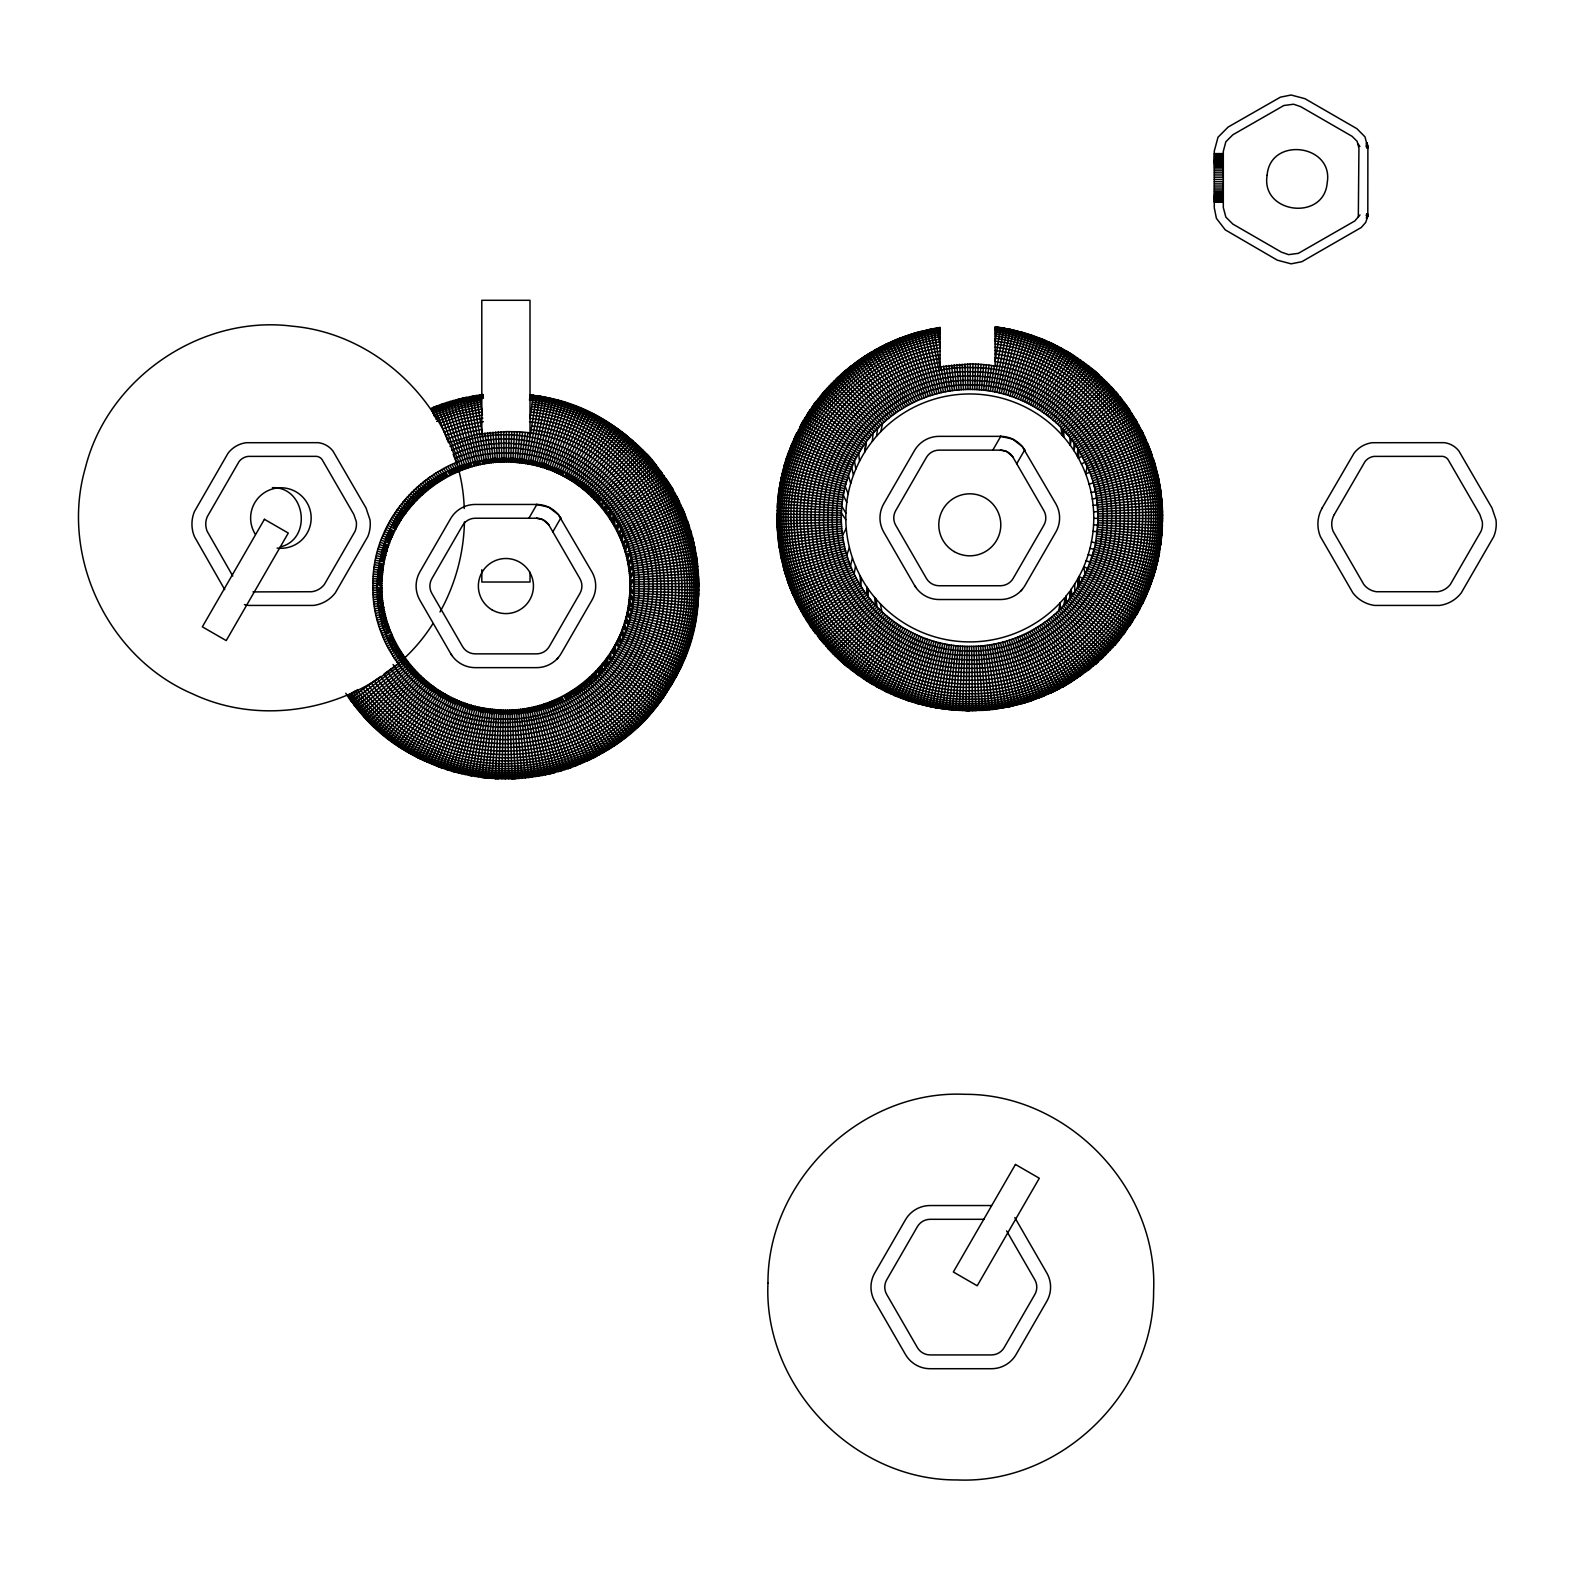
<?xml version="1.0" encoding="UTF-8"?>
<svg xmlns="http://www.w3.org/2000/svg" width="1575" height="1575" viewBox="0 0 1575 1575"><rect width="100%" height="100%" fill="white"/><g stroke="black" fill="none" stroke-linecap="round" stroke-linejoin="round"><path stroke-width="1.5" d="M627.244 628.268C575.761 774.683 354.828 718.771 379.063 565.543C404.913 410.15 636.753 430.428 634.351 588.696L698.729 590.015L698.335 573.202L634.095 577.493L634.036 595.409L698.257 600.114L697.489 606.788L629.153 599.386C623.72 665.438 558.239 718.121 492.562 709.301C426.51 703.867 373.826 638.367 382.646 572.69C388.08 506.658 453.58 453.954 519.258 462.794C585.29 468.228 637.993 533.708 629.153 599.386L632.737 606.552L631.496 613.148L694.418 626.732L687.921 649.353L627.244 628.268L632.737 606.552L634.312 581.963L698.67 579.915M505.496 714.518L503.35 709.99L501.933 778.719L505.299 778.897L505.516 710.03L507.741 714.518L509.847 709.951L512.032 778.818L515.399 778.68L525.459 777.912L518.47 709.38L516.698 714.066M506.303 462.066L506.382 431.609L476.91 434.346L448.501 442.673L434.228 407L446.887 402.432L467.972 468.011L468.72 463.05M940.039 346.027L936.908 327.895L933.621 328.643L940.039 366.384C863.789 379.595 806.597 456.809 816.145 533.59C822.288 611.002 894.403 675.202 971.992 672.367C1049.659 672.997 1119.904 606.749 1123.822 529.2C1131.185 452.143 1071.748 376.582 995.144 365.597M973.862 646.36L969.393 646.419L969.176 710.798L975.909 710.699L973.862 646.36C1014.339 645.337 1053.557 623.759 1076.079 590.113L1129.334 626.279L1138.174 611.966L1081.966 580.584L1086.061 572.591L1144.336 599.996L1151.955 581.293L1091.14 560.149L1089.585 564.362L1149.632 587.613L1142.741 602.969L1144.336 599.996M1137.13 422.021L1081.257 454.053L1083.423 457.971L1140.221 428.006L1135.418 419.127L1080.135 452.104C1057.77 413.89 1014.477 389.222 970.2 389.458L970.279 363.983L940.039 366.877M402.137 518.195L402.196 510.202L404.578 514.612M969.393 646.419C925.864 646.636 883.26 622.834 860.619 585.683L860.147 575.8A123.972 123.972 0 0 1 864.852 451.907L866.093 442.083C889.757 409.244 929.722 389.064 970.2 389.458M418.517 498.113L418.576 491.813L420.072 496.598M449.269 696.327L449.21 701.347L447.359 695.323L447.221 700.343L417.808 757.614L411.941 754.307L445.449 694.28L447.221 700.343M562.59 470.748L562.531 475.768L594.011 414.481L599.937 417.651L568.555 473.878L568.24 478.879L566.587 472.795L566.35 477.796M372.94 585.624C371.326 514.572 435.271 451.021 506.323 453.088C577.375 451.474 640.927 515.419 638.879 586.471C640.474 657.523 576.529 721.055 505.477 719.007C434.424 720.622 370.893 656.677 372.94 585.624L377.429 585.644L377.429 587.888M377.429 585.644L377.449 583.4L372.96 583.301M451.907 474.449L451.966 469.429L449.978 475.414L445.902 467.381M559.834 702.667L559.893 697.646L589.897 759.662L580.643 763.678L553.987 700.324L553.652 705.324M841.975 530.952L778.07 537.469L777.164 527.408L776.967 513.962L841.345 515.281C840.794 539.949 847.567 564.716 860.619 585.683L805.908 619.605L807.837 622.381L861.82 587.573M1161.976 501.736L1097.814 507.13L1097.362 502.681L1161.287 495.042L1162.37 525.263L1098.188 522.821L1097.932 527.31L1162.133 531.996L1162.37 525.263M1162.645 515.183L1162.606 521.916L1098.248 520.577L1098.267 516.088L1162.645 515.183L1162.567 511.816L1162.232 505.083L1097.992 509.375L1098.208 513.863L1162.567 511.816M501.933 778.719L495.2 778.601L498.566 778.759L501.185 709.931L503.252 714.499M506.382 431.609L509.079 431.629L508.449 462.085L506.303 457.557L504.138 462.085L503.705 431.609M967.148 646.38L965.829 710.601L969.176 710.798L962.463 710.502L964.904 646.321M972.444 389.478L972.956 364.022L970.279 363.983M634.508 729.776L591.57 681.798L591.747 675.498L639.43 725.209L629.311 734.068L588.184 684.731L586.943 679.868L631.969 732.001M464.428 521.916C463.798 553.317 455.332 584.542 439.996 611.966M698.729 590.015L698.099 600.095M845.913 513.214L841.838 506.323L777.715 500.515L777.499 530.775L841.601 526.483M841.345 515.281C841.838 489.116 850.598 463.188 866.093 442.083L814.117 404.066L816.145 401.369L867.431 440.291M454.013 468.503L453.856 473.524L450.096 465.353M557.786 703.592L557.944 698.572L586.865 761.099M596.846 501.775L597.043 495.475L595.35 500.2M962.463 710.502L959.096 710.345L962.66 646.222M384.162 735.427L389.36 739.699L428.262 688.413L427.573 682.152L384.064 735.545L364.435 717.137L349.512 698.906L380.678 676.423C441 768.187 594.444 757.949 642.029 658.98C698.06 564.539 621.593 431.117 511.777 431.707L510.615 462.164L508.548 457.597M974.689 389.537L975.653 364.101L972.956 364.022M655.279 707.785L648.821 715.542L601.118 672.308L602.004 664.374L655.279 707.785L657.503 705.265L606.907 665.457L607.241 657.484L663.548 697.174L665.457 694.398L612.202 658.232M1078.028 578.379L1078.54 586.372L1132.898 620.57L1123.447 634.489L1072.162 595.586L1071.118 589.365L1069.386 599.11L1119.293 639.785L1114.943 644.923L1121.4 637.147L1070.783 597.358L1071.118 589.365A123.972 123.972 0 0 0 1078.028 578.379L1079.072 576.489A123.972 123.972 0 0 0 1078.422 458.168L1077.773 448.304L1075.272 444.563L1128.133 407.807L1133.547 416.332L1078.973 450.194L1078.422 458.168L1138.764 424.955M415.524 488.506L421.647 495.101L421.923 488.821L418.989 485.415M445.449 694.28L445.233 699.3L414.894 755.921L423.852 760.567L453.147 698.237L453.265 703.257M456.081 467.618L455.844 472.638L452.202 464.408M555.739 704.478L555.975 699.457L583.793 762.477M414.973 670.32L413.201 675.006L413.516 668.706M612.655 514.533L666.008 478.78C689.24 514.533 651.085 454.25 644.943 452.616L598.598 497.09L598.303 503.39L597.043 495.475M866.033 450.076A123.972 123.972 0 0 1 1062.18 435.271L1060.92 427.376L1106.595 381.997L1108.839 384.497L1062.495 428.971L1062.18 435.271L1063.617 436.885A123.972 123.972 0 0 1 1077.359 456.277L1078.422 458.168M613.463 524.396L613.876 516.403L611.376 512.682L664.237 475.926M959.096 710.345L949.036 709.518L955.966 645.671M1077.359 456.277L1077.773 448.304L1131.874 413.398M620.196 644.746L677.467 674.139L675.911 677.132L615.175 644.588L613.443 656.362L667.327 691.602L657.385 705.167M1136.52 614.9L1139.788 609.013L1079.072 576.489L1077.32 588.243L1131.204 623.483M495.219 778.463L499.019 709.833L501.007 714.44M514.474 431.845L512.781 462.263L510.792 457.656M976.913 389.655L978.331 364.219L975.653 364.101M420.761 483.919L423.636 487.364L423.242 493.644L421.923 488.821M443.579 693.217L443.264 698.217L441.709 692.114L441.315 697.115L408.949 752.752L397.55 745.585L403.18 749.267L437.476 694.792L438.047 689.811L400.444 747.338M841.503 510.812L777.381 507.248L778.05 497.168L778.897 490.494L842.625 499.649M1093.05 531.287L1161.385 538.689L1161.877 535.343L1162.35 528.629L1093.582 524.81M458.148 466.771L457.813 471.772L454.328 463.483M1366.588 214.062L1366.45 215.952L1367.809 216.129L1367.887 147.873L1364.954 136.808L1356.863 128.658L1304.927 98.674L1291.126 95.012L1280.416 97.158L1228.106 127.083L1218.026 137.222L1214.286 151.023L1214.286 207.841L1216.412 218.354L1225.232 229.852L1277.305 260.17L1291.126 263.832L1301.836 261.706L1361.273 227.489L1365.682 222.469L1367.828 216.129M1366.746 215.992L1366.864 214.062M1367.336 214.082L1366.785 218.216M1367.887 214.102L1367.12 218.275M364.553 717.038L411.666 673.372L412.079 667.091L413.201 675.006M651.853 459.979L599.721 505.004L600.154 498.724L647.364 454.958M863.041 589.444L809.57 625.275L828.43 648.92L875.543 605.253L875.976 598.972L874.578 597.319A123.972 123.972 0 0 1 868.002 588.715L866.782 586.943A123.972 123.972 0 0 1 861.171 577.69L860.147 575.8M1069.898 437.397L1120.061 397.038L1122.148 399.676L1071.295 439.149L1070.311 445.371L1069.898 437.397L1067.023 433.952L1115.75 391.86L1117.935 394.439L1113.525 389.34L1111.261 386.84L1064.031 430.605L1063.617 436.885L1062.495 428.971M397.274 645.809L396.723 653.782L399.44 649.569M673.234 490.14L674.75 493.152L614.526 526.286L615.077 518.313L669.788 484.352M860.619 585.683L861.171 577.69M498.783 714.322L496.873 709.695L491.853 778.385L481.793 777.4L488.486 778.109L494.707 709.518L496.538 714.184M517.171 432.022L514.946 462.4L513.037 457.754M960.415 646.065L955.749 710.128L952.383 710.01L958.191 645.888M979.158 389.793L981.008 364.396L978.331 364.219M629.311 734.068L626.712 736.194L586.451 686.149L586.943 679.868M602.792 419.462L608.619 422.809L571.942 481.123L572.434 476.123L605.765 421.037L602.792 419.462L570.504 474.981L570.091 479.981L568.555 473.878M460.235 465.944L459.821 470.945L453.206 454.407C557.806 407.689 678.293 516.876 642.088 625.57C614.486 736.746 454.289 764.485 390.915 669.04M551.565 706.132L551.978 701.151L577.592 765.096L568.122 768.6L571.292 767.478L547.942 702.686L547.352 707.667M1096.259 540.638L1159.613 552.018L1158.314 558.633L1095.373 545.048L1098.267 518.332L1096.397 496.027L1159.83 485.041L1161.149 495.062M1162.133 531.996L1161.877 535.343L1097.755 529.535L1097.519 531.759M388.297 648.093L396.25 643.899L395.561 651.873L391.703 654.176M519.848 432.239L517.092 462.578L515.261 457.912M981.402 389.97L983.686 364.612L981.008 364.396M411.173 506.048L409.205 501.441L408.457 509.414L401.389 503.842M872.333 441.295L873.082 433.342L824.749 391.053L818.311 398.81L868.79 438.519M406.055 751.039L439.386 695.973L439.878 690.972L441.315 697.115M462.341 465.176L461.849 470.157L437.417 405.917L434.267 407.138M549.458 706.919L549.97 701.918L574.442 766.316M485.139 777.774L492.562 709.301L494.294 714.007M949.036 709.518L929.132 706.309L942.677 643.525M522.526 432.495L519.258 462.794L517.506 458.089M983.627 390.206L986.363 364.868L983.686 364.612M1114.824 644.825L1066.492 602.536L1065.901 596.256L1063.479 605.863L1110.316 649.806L1112.718 647.443L1064.995 604.209L1065.901 596.256A123.972 123.972 0 0 0 1069.858 591.117L1070.783 597.358M422.553 482.442L428.183 489.451L428.912 483.19L426.215 479.607M573.753 482.285L574.324 477.304L575.564 483.486L576.214 478.505L611.454 424.62L614.25 426.49L578.084 479.765L577.336 484.706L617.026 428.42L619.763 430.369L627.756 436.551L587.081 486.458L585.9 491.321L585.329 485.041L584.227 489.943M464.448 464.428L463.877 469.409L440.527 404.598M633.071 604.327L696.662 613.463L695.107 623.444L697.489 606.788M411.666 673.372L410.681 665.438L357.781 709.537L353.548 704.301L407.964 662.071L407.216 668.312L409.303 663.764M393.356 515.222L400.975 520.026L402.196 510.202L403.338 516.403M864.852 451.907L866.093 442.083M945.689 709.282L953.722 645.415M481.812 777.243L490.416 709.045L492.069 713.79M525.203 432.81L521.404 463.05L519.73 458.305M985.852 390.462L989.041 365.183L986.363 364.868M428.085 478.229L430.703 481.871L429.877 488.112L428.912 483.19M436.255 688.61L435.586 693.571L434.464 687.369L433.716 692.331L397.628 745.467M581.923 683.983L582.907 688.905L621.495 740.427L618.778 742.435L581.096 690.224L581.923 683.983L624.153 738.399L626.811 736.312M628.622 603.678L632.737 606.552L634.193 593.184L629.882 586.432L634.233 579.718L633.485 570.8L697.41 563.141L695.953 553.16M842.31 501.874L778.601 493.841L779.408 487.147L842.96 497.444M466.594 463.719L465.905 468.7L443.737 403.633L440.567 404.755M545.226 708.356L545.895 703.395L568.063 768.462M605.154 511.757L606.001 505.496L600.154 498.724M481.793 777.4L478.485 776.79L488.27 708.77L489.845 713.514M527.881 433.184L523.55 463.326L521.955 458.581M530.814 459.998L532.055 464.861L546.604 397.53L533.334 395.305L530.007 418.379C646.203 430.192 715.385 576.43 650.829 673.746C594.562 776.081 432.908 782.637 368.55 685.184M951.517 645.1L942.362 708.691L935.707 707.766L925.844 705.561L940.492 643.033M988.076 390.757L991.699 365.558L995.144 366.069L995.144 326.753L1010.481 329.411L1023.533 332.719L1005.598 394.538M995.144 341.598L997.231 327.029M415.505 501.204L413.772 496.499L412.591 504.413L405.818 498.487M876.487 436.295L877.649 428.4L831.482 383.513L829.257 386.052L876.094 430.014M543.08 709.026L543.847 704.084L564.913 769.663L548.691 774.093L555.227 772.498L537.607 705.895L536.583 710.817M1158.314 558.633L1157.428 561.881L1161.385 538.689M406.665 660.338L404.401 664.827L405.366 658.606M608.757 509.04L660.181 470.551L662.169 473.268L606.434 513.489L607.399 507.268L658.252 467.795M529.987 394.853L533.354 395.148M487.62 713.219L486.124 708.435L475.138 776.436L465.235 774.428L479.745 707.234L480.985 712.097M939.015 708.317L949.292 644.766M990.281 391.092L994.357 365.932M995.144 361.088L1000.558 327.541M392.057 741.707L432.712 686.109L431.885 691.051L394.793 743.676L386.682 737.651M579.088 485.986L579.935 481.025L580.821 487.266L581.746 482.344L619.763 430.369L611.376 424.758M779.546 487.187L782.814 470.689L845.224 486.458L848.157 493.9M351.52 701.623L403.043 663.036L404.125 656.834L404.401 664.827M470.886 462.42L470.039 467.381L450.096 401.428L446.926 402.57M540.934 709.656L541.78 704.714L561.704 770.648L558.475 771.593L539.693 705.324L538.768 710.246M815.397 633.504L866.939 594.937L868.002 588.715L868.298 596.708L817.563 636.103L823.961 643.899L872.55 601.926M393.376 638.092L390.246 642.009L391.624 634.134L383.335 637.619M855.52 566.016L854.142 573.891L796.182 601.926L800.947 610.824L857.213 579.876M935.707 707.766L947.087 644.392M992.506 391.466L1003.885 328.112M593.283 673.982L594.858 678.746L596.315 670.891L646.537 718.023L648.821 715.542M429.975 476.89L435.113 484.273L436.275 478.072L433.834 474.292M565.661 694.673L565.858 699.674L567.551 693.61L567.847 698.611L598.795 754.898L610.431 748.125L575.544 694.024L576.686 687.822L616.022 744.384L618.778 742.435M430.979 684.83L430.054 689.752L429.266 683.491L428.262 688.413M846.779 502.445L843.334 495.219L780.117 483.879L782.165 473.996L844.692 488.644M608.895 517.053L610.076 510.851L607.399 507.268M932.4 707.136L944.882 643.978M994.711 391.899L1007.193 328.722L1010.481 329.411L996.896 392.352M1366.982 216.031L1366.312 218.118L1367.376 218.334L1366.45 215.184M418.576 491.813L417.001 499.649L410.543 493.369M880.878 431.53L882.472 423.695L838.806 376.582L833.963 381.229L879.224 426.805M625.117 434.444L582.533 488.585L583.557 483.683L622.46 432.377L632.894 440.882L590.507 489.353L589.148 494.176L635.414 443.126L645.061 452.517L637.875 445.41L593.834 492.365L592.298 497.129L592.18 490.829L590.743 495.633M695.107 623.444L692.882 633.288M475.217 461.278L474.193 466.2L456.612 399.735L466.397 397.274L480.513 464.704M667.977 481.517L610.096 518.844L611.376 512.682M1075.272 444.563L1073.973 450.745L1073.973 442.752L1071.295 439.149M539.989 396.211L527.822 464.015L526.404 459.211M671.541 487.226L616.238 520.222L623.444 534.161L621.79 541.977L686.168 517.506L682.349 508.154L619.329 535.972L621.554 530.086L620.57 528.078L678.018 499.039L680.813 505.162L622.519 532.114M427.573 682.152L426.49 687.035L386.781 737.533M696.288 616.809L628.287 605.824L631.949 610.962L629.902 619.684L692.035 636.556L689.141 646.222L627.972 626.141L630.472 617.518L627.519 610.076L694.949 623.405M1095.826 542.843L1091.869 558.023L1153.018 578.104L1155.932 568.437L1093.798 551.585M477.402 460.766L476.3 465.649L459.841 398.77M534.417 711.329L535.52 706.427L551.978 773.325M392.923 656.145L400.562 651.42L399.164 657.562L401.723 653.231M465.216 774.565L461.967 773.679L477.638 706.762L478.8 711.644M546.564 397.668L549.892 398.258L534.181 465.334L533.019 460.451M925.844 705.561L916.04 703.159L919.288 704.064L936.141 641.931M999.082 392.844L1013.768 330.159M435.803 473.051L440.547 480.71L442.004 474.567L439.779 470.689M425.919 680.774L424.738 685.637L424.266 679.357L423.006 684.2L381.563 733.281L379.024 731.095L421.312 682.743L422.651 677.919L423.006 684.2M571.272 691.386L571.725 696.386L604.643 751.551L601.808 753.362L569.796 697.508L571.272 691.386L607.596 749.917M1089.998 548.297L1156.621 565.149L1157.566 561.901M479.587 460.294L478.387 465.157L463.109 397.983M532.212 711.802L533.413 706.939L548.671 773.955M612.38 522.526L613.876 516.403L611.258 520.675M390.029 630.118L386.623 633.8L388.553 626.043L380.047 628.937M852.449 557.924L850.52 565.681L790.748 589.621L787.244 580.151L848.177 559.381M461.928 773.817L458.699 772.892L475.532 706.25L476.615 711.152M552.333 466.239L552.707 471.24L578.714 407.453L562.885 401.783L553.12 399.203L536.268 465.846L535.205 460.943M922.576 704.773L938.306 642.502M1001.267 393.376L1017.037 330.947M458.66 773.03L452.163 771.258L455.392 772.183L473.445 705.698L474.429 710.62M441.807 469.547L443.973 473.484L442.378 479.568L442.004 474.567M567.847 698.611L569.422 692.508L569.796 697.508M635.414 443.126L630.236 438.815L588.794 487.876L587.534 492.739L587.081 486.458M782.952 470.728L784.567 464.192L846.405 482.127M530.027 712.235L531.307 707.392L545.403 774.821L548.691 774.093M398.337 647.699L396.723 653.782L396.25 643.899L393.337 647.975L389.399 650.14M556.408 399.912L538.374 466.397L537.37 461.475M1003.433 393.927L1020.305 331.793M845.795 484.293L783.799 467.46L785.531 460.963L786.555 457.754L847.724 477.855M483.998 459.447L482.639 464.271L469.724 396.762L473.012 396.014L484.765 463.877L486.203 459.073M527.822 712.648L529.18 707.825L542.115 775.471L545.403 774.821M452.202 771.12L471.358 705.108L472.264 710.049M916.079 703.021L933.995 641.32M373.925 726.685L421.057 676.443L419.639 681.247L376.504 728.851M525.597 713.003L527.054 708.199L538.788 776.081L535.441 776.475L524.908 708.553L523.392 713.337M396.25 643.899L394.439 649.943L390.541 652.168M623.936 548.1L627.519 544.596L625.177 552.254L691.464 533.472L690.519 530.243L628.898 548.868L629.528 551.014L625.177 538.296L684.948 514.356L680.813 505.162M916.04 703.159L912.87 702.037L931.849 640.69M1007.744 395.187L1026.762 333.683L1029.971 334.707L1033.161 335.77L1011.997 396.585M912.831 702.194L906.432 700.088L909.622 701.17L929.703 640.001M366.758 719.578L416.45 671.895L417.985 679.731L419.501 674.947M488.427 458.758L486.892 463.542L476.339 395.463L473.032 396.152M847.035 479.981L785.689 461.002L787.638 454.565L788.78 451.395L849.201 473.603M616.553 530.106L618.463 524.121L615.077 518.313M452.163 771.258L445.725 769.269L467.224 703.828L467.952 708.789M1009.87 395.857L1029.971 334.707M642.718 450.096L593.854 498.665L595.448 493.9L640.316 447.733M1151.797 581.254L1154.042 574.895L1088.227 554.558M490.652 458.463L489.038 463.227L484.883 433.046M521.168 713.613L522.762 708.868L532.133 777.105L525.44 777.755M1358.319 216.996L1358.93 148.168L1357.118 141.317L1352.098 136.316L1300.674 106.647L1293.607 104.226L1283.861 105.505L1232.871 134.761L1225.862 141.75L1223.303 151.318L1223.303 207.546L1225.862 217.114L1232.871 224.103L1281.558 252.217L1288.645 254.638L1298.371 253.339L1354.815 220.953L1359.993 214.968M386.21 643.958L394.301 640.041L392.273 646.006L395.266 641.99M386.623 619.841L382.922 623.227L385.521 615.668L376.779 617.813M849.398 547.549L846.799 555.109L785.315 573.694L790.886 589.562M569.264 403.889L546.643 468.956L545.993 463.975M906.472 699.95L927.577 639.293M492.877 458.227L491.183 462.952L487.561 432.692M518.923 713.869L520.616 709.144L528.806 777.538M623.109 638.682L681.837 665.044L680.439 668.095L687.921 649.353M550.226 465.452L550.699 470.453L575.525 406.35L572.394 405.169L548.671 469.685L548.12 464.704M921.277 636.91L896.982 696.524L893.872 695.225L903.263 698.946L925.47 638.525M1014.123 397.333L1036.33 336.912L1029.912 334.845M457.4 705.029L457.104 700.009L430.054 763.206L439.366 767.064L463.129 702.411L463.7 707.392M788.918 451.454L796.714 432.83L854.497 461.239L855.816 469.133M495.101 458.01L493.329 462.715L490.238 432.397M390.246 642.009L392.49 636.123M900.172 697.627L923.363 637.737M1016.21 398.14L1039.48 338.093L1042.611 339.334L1045.721 340.633L1020.364 399.833M497.346 457.853L495.495 462.499L492.936 432.141M514.454 714.243L516.324 709.577L522.112 778.227M849.988 471.516L790.099 448.304L803.073 420.978L858.729 453.344L859.497 461.298M433.145 764.505L459.093 700.855L459.487 705.856M1018.297 398.967L1042.611 339.334M499.59 457.715L497.641 462.341L495.613 431.944M512.229 714.381L514.159 709.754L518.746 778.483M621.003 539.969L623.444 534.161L626.003 540.383L623.247 546.053L688.452 523.825L691.307 533.512M578.655 407.59L581.825 408.752L554.695 472.087L554.4 467.066M893.931 695.087L919.209 636.044M430.054 763.206L423.911 760.449M601.118 506.658L603.127 502.051L602.497 508.331L656.165 465.137M501.834 457.636L499.807 462.223L498.31 431.786M509.985 714.459L511.993 709.872L515.399 778.68L512.013 778.66M426.963 761.847L455.116 699.143L455.332 704.163M581.766 408.89L584.916 410.11L556.684 472.953L556.487 467.933M915.134 634.213L887.729 692.468L884.697 691.012L890.8 693.866L917.162 635.138M1022.411 400.719L1048.793 341.992L1051.864 343.389L1054.896 344.866L1026.487 402.629M663.548 697.174L659.571 702.607L608.265 663.685L610.923 660.063L610.824 652.07L669.001 688.688L674.297 680.085L618.089 648.683L628.661 623.995L626.102 616.416L692.744 633.248M504.059 457.577L501.972 462.125L501.007 431.688M386.623 633.8L389.261 628.09M584.837 410.248L587.967 411.508L558.653 473.858L558.534 468.838M1024.459 401.664L1051.864 343.389M407.964 662.071L405.799 666.579L355.635 706.939M603.835 510.024L606.001 505.496L606.434 513.489M616.967 650.633L672.486 682.92L670.911 685.893L615.825 652.562L619.152 646.715L617.164 640.749L678.845 671.068L680.439 668.095M594.011 414.481L590.999 412.965L560.602 474.784L560.562 469.763M884.756 690.874L913.106 633.229M1084.092 576.627L1141.225 605.962L1142.859 603.028M890.367 618.936L850.579 669.532L867.077 681.168L881.685 689.496L911.098 632.225M1028.475 403.633L1057.888 346.362L1051.785 343.527M675.773 677.053L678.845 671.068M1139.65 608.934L1141.225 605.962M378.63 624.527L387.233 621.928L384.28 627.5L387.883 623.976M624.586 550.167L627.519 544.596M382.804 600.764L378.61 603.52L382.371 596.452L373.413 597.22M846.247 528.353L842.507 535.421L778.719 544.162L783.484 567.217L845.578 550.797M564.46 476.772L596.984 416.036L590.92 413.103M909.11 631.181L878.791 687.803L875.759 686.306M1030.463 404.677L1060.881 347.937L1072.516 354.69L1086.258 364.396L1047.434 415.564M607.674 515.261L610.076 510.851L610.096 518.844M856.544 457.262L799.923 426.923L804.786 418.084L859.871 451.415M674.159 680.006L675.911 677.132M875.838 686.188L907.141 630.118M1032.432 405.759L1063.834 349.552M411.941 754.307L406.133 750.921M1072.162 595.586L1079.722 584.463L1088.758 566.449L1148.392 590.743M1134.787 617.794L1079.722 584.463L1081.966 580.584M382.922 623.227L386.052 617.754M528.905 518.234L536.858 504.473M552.864 531.779L560.798 518.037M992.801 450.135L1000.735 436.354M1016.761 463.66L1024.695 449.918M905.192 628.996L872.904 684.515L870.01 682.802L903.263 627.854M1034.381 406.862L1066.748 351.205M1036.311 408.004L1069.642 352.938M400.562 651.42L397.924 655.673L394.163 658.114M804.923 418.163L810.239 409.579L863.494 445.745M626.791 558.534L630.118 553.179L633.721 573.024L629.724 579.954L698.532 576.568L698.768 586.648L629.882 586.432M901.353 626.673L867.077 681.168M1038.22 409.185L1072.516 354.69M861.053 449.505L806.695 415.288L814.117 404.066M667.19 691.504L669.001 688.688M375.756 613.285L384.556 611.435L381.13 616.731L385.009 613.561M899.482 625.472L864.242 679.337M1040.11 410.406L1075.351 356.521M433.027 623.483C384.123 701.603 275.901 733.281 192.603 693.866C107.809 657.799 59.574 555.877 85.483 467.44C107.828 378.039 200.97 314.449 292.379 326.202C384.162 334.294 461.534 416.332 464.231 508.449M608.462 655.692L610.923 660.063L614.644 654.472L614.152 646.498M897.612 624.232L861.446 677.486M1041.981 411.646L1078.147 358.391M374.889 608.718L383.749 607.182L380.146 612.36L384.123 609.308M628.071 564.893L631.654 559.735L631.181 557.53L693.965 543.257L691.464 533.472M858.67 675.557L895.762 622.952M1043.812 412.926L1080.922 360.301M615.549 528.196L618.463 524.121L617.498 532.055L679.514 502.051L674.888 493.073M864.773 443.914L812.287 406.901L818.311 398.81M893.95 621.633L856.032 673.49L858.749 675.439M1045.642 414.225L1083.659 362.27M374.181 604.131L383.079 602.91L379.299 607.95L383.394 605.056M853.335 671.482L892.139 620.294M394.301 640.041L391.25 644.018L387.233 646.045M1121.282 637.048L1125.456 631.792L1073.5 593.775M628.996 571.331L632.874 566.35L632.5 564.126L695.796 553.179L695.343 549.852L694.673 546.545L627.244 560.661L630.118 553.179L626.299 556.428M1049.206 416.942L1089.014 366.325L1086.258 364.396M618.424 534.004L621.554 530.086M378.61 603.52L382.567 598.618M888.615 617.518L848.039 667.308L837.821 658.567L881.862 611.632L880.346 603.776M1050.958 418.34L1091.632 368.432L1096.791 372.783L1101.673 377.409L1057.711 424.246M870.207 436.767L820.418 396.191L826.875 388.434L874.578 431.668M651.066 713.042L602.595 670.635L605.489 667.209L605.981 659.236L606.907 665.457M850.677 669.414L845.362 665.28L886.902 616.101M1052.691 419.777L1094.231 370.578L1099.291 375.007L1056.057 422.73M1066.492 602.536L1069.386 599.11M620.176 537.961L623.444 534.161M629.606 577.789L633.721 573.024L629.449 575.623M845.46 665.162L842.802 663.075L885.189 614.644M1054.384 421.234L1096.791 372.783M1112.6 647.325L1114.943 644.923M373.098 592.594L382.075 592.141L377.882 596.846L382.193 594.307M883.516 613.148L840.4 660.732L842.901 662.977M556.703 659.295L558.278 657.562M1020.58 591.196L1022.175 589.463M826.993 388.533L829.257 386.052M646.419 717.924L653.251 710.482L604.072 668.942M622.538 544.005L626.003 540.383M1366.135 146.849L1367.376 143.108L1366.293 143.305L1366.864 147.912M598.047 675.596L644.096 720.346L646.537 718.023M1061.924 607.477L1107.993 652.247L1110.316 649.806M381.957 583.498L377.508 581.155L381.938 587.81L377.567 592.357L381.997 589.975M629.862 584.266L634.233 579.718L629.823 582.1M1101.673 377.409L1104.095 379.733L1059.325 425.801M374.023 726.567L371.503 724.343L416.351 678.195L416.45 671.895L414.757 676.6L369.101 721.98M644.096 720.346L641.734 722.748L596.472 677.191L599.583 673.962L600.626 666.028L601.118 672.308M837.92 658.468L835.38 656.243L880.248 610.076M1055.467 613.679L1098.385 661.657L1095.865 663.882L1105.729 654.727L1060.349 609.072L1063.479 605.863M831.58 383.631L833.963 381.229M1105.63 654.629L1107.993 652.247M1104.095 379.733L1106.497 382.095M1064.995 604.209L1064.503 597.929A123.972 123.972 0 0 1 875.976 598.972L877.078 606.887L830.635 651.459L833.096 653.763L878.653 608.501M641.852 722.846L636.989 727.512L593.224 680.282L591.747 675.498M832.998 653.881L835.478 656.145M387.233 621.928L383.591 625.354L379.319 626.732M880.838 425.23L836.364 378.886L843.727 371.976L851.543 365.577L891.017 416.43M362.289 714.538L410.15 671.718L410.681 665.438L408.673 670.025L359.947 712.117M601.65 500.377L649.648 457.439M826.166 646.439L874.046 603.599M1065.547 432.259L1113.525 389.34M828.332 649.018L830.753 651.361M884.126 422.179L841.286 374.318L843.826 372.094L846.385 369.928L887.513 419.245M1052.061 616.612L1093.188 665.949L1095.865 663.882M604.583 503.764L654.038 462.538M821.776 641.34L871.113 600.213M1068.48 435.665L1117.797 394.538M869.695 598.48L819.532 638.82M384.556 611.435L380.618 614.545L376.248 615.549M889.245 417.828L848.984 367.782L859.674 359.592L870.995 352.308L903.971 407.59M1050.328 618.03L1090.589 668.076L1088.049 670.281L1093.188 665.949M627.677 562.767L631.654 559.735L628.405 567.039L696.485 556.467L697.253 563.161M624.153 738.399L610.352 748.007M1044.973 622.125L1082.576 674.198L1068.598 683.57L1088.049 670.281M1072.654 440.941L1124.196 402.353L1130.023 410.583M383.749 607.182L379.713 610.155L375.303 611.002M892.789 415.072L854.3 363.668L865.344 355.989L876.822 348.961L907.85 405.366M865.6 593.125L813.409 630.807M1073.973 442.752L1126.184 405.07L1127.995 407.905M351.638 701.544L347.583 696.17L355.143 690.893C423.695 798.899 601.453 793.249 662.996 681.128C732.985 575.623 657.976 417.08 532.035 404.283M396.743 661.972L400.424 659.413L402.905 655.043L403.043 663.036M864.321 591.294L811.46 628.051M383.079 602.91L378.945 605.745L374.515 606.434M628.72 569.185L632.874 566.35L629.232 573.477L697.784 566.488L697.41 563.141M616.022 744.384L613.246 746.274L577.415 692.783L576.686 687.822M395.443 660.043L402.905 655.043L401.723 661.244L384.005 674.021C451.178 775.215 621.023 745.822 650.278 627.933C688.669 512.702 560.936 396.959 450.017 446.473M1076.532 446.434L1129.905 410.681M807.837 622.381L815.515 633.426M1133.547 416.332L1136.993 422.1M859.458 583.754L804.293 616.672L800.947 610.824M1068.598 683.57L1062.771 686.917L1065.704 685.263L1033.672 629.409M617.38 522.152L673.096 490.219M858.316 581.825L802.6 613.758L806.046 619.546M382.075 592.141L377.705 594.602L373.236 594.897M915.862 401.31L888.832 342.877L879.795 347.366L873.968 350.733L905.901 406.468M1062.771 686.917L1050.742 692.98L1059.798 688.511L1029.755 631.575M619.546 526.089L676.482 496.046L678.018 499.039M799.352 607.871L856.15 577.887M377.449 583.4L381.938 587.81L377.488 590.133L372.999 590.271M1140.221 428.006L1143.411 433.932L1141.914 430.92L1084.447 459.959L1088.227 468.11L1147.565 443.146L1155.361 465.353L1153.412 458.916L1092.105 478.623L1089.073 470.177L1148.844 446.257M909.838 404.303L879.854 347.504L891.903 341.499L901.254 337.66L924.131 397.845M563.752 695.697L595.901 756.61L592.928 758.166L598.795 754.898M797.678 604.938L855.127 575.899M592.928 758.166L586.786 760.961M1081.395 463.936L1143.273 434.011M385.225 641.852L389.281 639.982L391.624 634.134L388.356 637.934L384.261 639.745M797.816 604.879L794.745 598.894L853.178 571.863M1086.415 463.995L1144.848 436.984L1146.088 440.114L1087.321 466.043L1085.667 473.878L1150.065 449.387L1152.349 455.726M1021.683 635.473L1047.611 694.24L1050.742 692.98M852.252 569.815L793.485 595.763L792.028 592.732L851.366 567.768M1146.088 440.114L1149.927 449.446M624.33 536.209L683.668 511.245M480.926 404.125L458.935 408.516L434.68 416.784L431.156 408.417L434.228 407M431.333 408.831L456.73 400.168L483.072 395.128M431.629 409.5L456.908 400.877L483.171 395.857M432.022 410.445L457.183 401.861L483.289 396.88M432.534 411.646L457.518 403.141L483.446 398.18M433.145 413.123L454.762 405.543L480.375 400.168M433.853 414.835L455.273 407.334L480.631 402.019M435.606 418.989L456.494 411.666L481.241 406.488M436.629 421.411L457.203 414.186L481.596 409.087M919.957 399.499L895.053 340.298L904.404 336.499L926.238 397.058M1013.355 638.8L1035.129 699.221L1047.611 694.24M1015.462 638.032L1038.279 698.06L1041.469 696.977L1044.579 695.697L1019.616 636.359M382.469 635.473L390.817 632.126M440.567 422.868L460.943 416.135L481.989 411.922M441.728 425.742L461.731 419.108L482.403 414.973L479.666 394.971L483.013 394.538M442.949 428.794L462.578 422.277L482.856 418.222M444.229 432.022L463.463 425.663L483.328 421.687M445.607 435.428L464.408 429.188L481.025 425.723M447.024 438.972L465.393 432.889L481.615 429.502M451.592 450.391C559.381 402.275 683.53 514.769 646.242 626.771C617.794 741.333 452.714 769.899 387.411 671.56M454.821 458.483C557.196 412.748 674.494 520.912 637.186 626.633C608.56 733.891 452.872 758.048 393.1 664.512M574.403 766.178L580.643 763.678M381.623 633.308L385.816 631.713L388.553 626.043L385.028 629.606L380.815 631.122M849.693 563.594L789.528 586.471M626.771 542.489L687.35 520.656L688.452 523.825M848.925 561.487L788.347 583.321M1090.668 474.37L1151.227 452.537M904.444 336.637L920.469 331.478L936.928 393.73M1091.396 476.497L1152.191 455.766M934.763 394.321L917.221 332.364L907.633 335.534L928.344 396.329M280.212 546.958C312.657 539.319 305.727 486.655 272.396 487.659M564.874 769.506L568.122 768.6M1011.229 639.548L1031.999 700.481L1028.81 701.544L1035.129 699.221M628.228 546.722L689.515 527.034M847.468 557.255L786.319 576.903L783.484 567.217M1028.81 701.544L1022.372 703.493L1025.601 702.548L1006.976 640.927M1092.105 478.623L1092.774 480.749L1154.416 462.125M450.135 401.586L453.324 400.483L472.106 466.771M377.98 622.302L382.292 621.062L385.521 615.668L381.701 618.916L377.35 620.058M846.169 552.963L784.37 570.465L785.315 573.694M1089.073 484.135L1155.203 465.393M453.364 400.641L469.724 396.762M1000.479 642.698L1015.816 705.068L1022.372 703.493M625.747 554.341L692.35 536.721L693.807 543.296M1155.361 465.353L1156.089 468.641L1093.995 485.08L1095.983 493.822L1159.22 481.733L1157.842 475.138L1095.078 489.431L1097.086 500.456L1160.873 491.695L1159.22 481.733M920.509 331.636L933.621 328.643M630.669 555.365L693.177 539.969M782.657 563.968L845.027 548.632M1159.082 481.753L1157.074 471.87L1094.546 487.246L1092.774 480.749M844.515 546.446L781.889 560.7L781.023 557.432L780.353 554.124L843.59 542.056M941.279 392.647L927.025 330.022L930.313 329.313L943.484 392.175M998.294 643.21L1012.587 705.994L1009.299 706.702L1015.816 705.068M781.161 557.412L844.043 544.241M1091.14 492.542L1158.57 478.426M940.058 362.329C861.505 375.519 802.344 454.958 812.188 534.004C818.488 613.403 892.454 679.258 972.051 676.344C1051.706 676.974 1123.762 609.033 1127.779 529.476C1135.378 450.214 1074.012 372.527 995.144 361.561M991.699 644.529L1002.665 707.825L1009.299 706.702M632.107 561.921L695.343 549.852M940.039 347.839C853.217 360.97 787.087 448.324 797.993 535.441C804.864 622.007 885.485 693.787 972.267 690.598C1060.172 691.366 1139.355 615.392 1142.21 527.507C1148.923 441.236 1081.021 357.919 995.144 347.13M940.039 351.186C855.127 364.317 790.611 449.859 801.262 535.106C807.995 620.018 887.099 690.441 972.208 687.31C1058.459 688.058 1136.126 613.522 1138.922 527.33C1145.498 442.87 1079.17 361.266 995.144 350.457M940.039 354.729C857.135 367.881 794.332 451.474 804.746 534.752C811.342 617.912 888.792 686.897 972.169 683.826C1056.628 684.574 1132.701 611.553 1135.437 527.133C1141.855 444.603 1077.221 364.809 995.144 353.981M940.039 358.45C859.261 371.621 798.249 453.187 808.388 534.378C814.826 615.707 890.584 683.156 972.11 680.164C1054.718 680.892 1129.098 609.486 1131.795 526.936C1138.036 446.434 1075.174 368.55 995.144 357.683M538.768 775.943L542.115 775.471M843.196 539.851L779.901 550.797L778.286 540.835L777.617 534.122L841.759 528.727M936.928 328.053L940.039 327.383L940.039 368.156M940.039 327.974C843.097 340.889 767.753 436.866 778.207 534.082C784.173 631.792 874.716 713.849 972.543 710.187C1070.429 711.034 1158.59 626.437 1161.759 528.609C1169.378 431.491 1091.967 337.975 995.144 327.344M940.039 328.722C843.531 341.637 768.521 437.22 778.936 534.023C784.882 631.358 875.09 713.101 972.523 709.459C1070.035 710.305 1157.861 626.023 1161.031 528.57C1168.611 431.865 1091.554 338.723 995.144 328.092M940.039 329.766C844.102 342.681 769.604 437.712 779.96 533.945C785.866 630.748 875.582 712.058 972.523 708.435C1069.504 709.282 1156.857 625.452 1160.007 528.511C1167.547 432.377 1090.983 339.767 995.144 329.116M940.039 331.085C844.85 344 771.002 438.322 781.259 533.827C787.126 629.98 876.232 710.719 972.503 707.116C1068.815 707.963 1155.578 624.704 1158.708 528.432C1166.189 433.027 1090.254 341.086 995.144 330.435M940.039 332.699C845.755 345.614 772.675 439.09 782.834 533.689C788.662 629.035 877.019 709.104 972.464 705.521C1067.988 706.368 1154.022 623.818 1157.113 528.353C1164.516 433.814 1089.368 342.7 995.144 332.049M940.039 334.589C846.818 347.524 774.644 439.976 784.685 533.531C790.453 627.933 877.944 707.195 972.444 703.671C1067.023 704.497 1152.191 622.755 1155.262 528.235C1162.586 434.739 1088.325 344.61 995.144 333.92M940.039 336.735C848.039 349.689 776.908 441 786.811 533.354C792.52 626.673 878.988 705.029 972.425 701.544C1065.901 702.371 1150.104 621.554 1153.136 528.117C1160.362 435.803 1087.144 346.776 995.144 336.066M940.039 339.157C849.398 352.111 779.428 442.122 789.173 533.157C794.804 625.275 880.169 702.607 972.385 699.162C1064.661 699.969 1147.762 620.215 1150.754 527.999C1157.881 436.984 1085.805 349.197 995.144 338.467M940.039 341.814C850.913 354.788 782.204 443.382 791.792 532.941C797.344 623.72 881.468 699.93 972.346 696.544C1063.283 697.331 1145.182 618.739 1148.136 527.842C1155.125 438.303 1084.368 351.914 995.203 341.125M940.039 344.708C852.548 357.722 785.236 444.741 794.647 532.704C800.1 622.027 882.886 697.016 972.307 693.689C1061.786 694.457 1142.387 617.124 1145.281 527.684C1152.152 439.701 1082.734 354.769 995.144 344M989.494 644.903L999.338 708.376L1002.665 707.825M1160.381 488.368L1092.302 498.921M842.822 537.626L779.212 547.49M476.359 395.62L479.666 394.971M696.819 559.834L633.189 568.575M1366.411 145.313L1367.769 145.136L1367.947 147.873M479.686 395.128L483.013 394.695M987.269 645.218L996.03 709.006L992.683 709.439L999.338 708.376M528.787 777.4L535.441 776.475M778.444 540.816L842.212 533.197M373.885 601.827L378.335 601.296L382.371 596.452L378.079 599.071L373.629 599.524M975.909 710.542L992.683 709.439M1093.129 505.358L1161.661 498.369L1161.818 501.736M633.938 575.249L698.079 569.835L698.178 573.202M976.106 646.262L979.276 710.404L982.643 710.364L985.989 710.108L980.595 645.967M1162.271 508.449L1093.621 511.836M841.463 524.258L777.164 527.408M841.365 522.014L777.026 524.042M507.682 710.01L508.666 778.739L512.032 778.818M698.591 583.282L634.371 584.207M841.326 519.77L776.947 520.695M372.94 587.947L381.938 587.81M505.299 778.759L508.666 778.739M1214.286 153.602L1223.303 153.602M1214.286 154.724L1223.303 154.724M1214.286 155.827L1223.303 155.827M1214.286 156.89L1223.303 156.89M1214.286 157.894L1223.303 157.894M1214.286 158.839L1223.303 158.839M1214.286 159.685L1223.303 159.685M1214.286 160.433L1223.303 160.433M1214.286 161.063L1223.303 161.063M1214.286 161.556L1223.303 161.556M1214.286 162.205L1223.303 162.127M1214.286 162.363L1223.303 162.363M1214.286 162.796L1223.303 162.796M1214.286 163.524L1223.303 163.524M1214.286 164.509L1223.303 164.509M1214.286 165.769L1223.303 165.769M1214.286 167.245L1223.303 167.245M1214.286 168.938L1223.303 168.938M1214.286 170.809L1223.303 170.809M1214.286 172.837L1223.303 172.837M1214.286 174.963L1223.303 174.963M1214.286 177.188L1223.303 177.188M1214.286 179.432L1223.303 179.432M1214.286 181.676L1223.303 181.676M1214.286 183.881L1223.303 183.881M1214.286 186.008L1223.303 186.008M1214.286 188.035L1223.303 188.035M1214.286 189.906L1223.303 189.906M1214.286 191.599L1223.303 191.599M1214.286 193.095L1223.303 193.095M1214.286 194.335L1223.303 194.335M1214.286 195.339L1223.303 195.339M1214.286 196.068L1223.303 196.068M1223.303 196.501L1214.286 196.639L1223.303 196.816M1214.286 197.032L1223.303 197.032M1214.286 197.328L1223.303 197.328M1214.286 197.722L1223.303 197.722M1214.286 198.174L1223.303 198.174M1214.286 198.706L1223.303 198.706M1214.286 199.297L1223.303 199.297M1214.286 199.946L1223.303 199.946M1214.286 200.675L1223.303 200.675M1214.286 201.442L1223.303 201.442M1214.286 202.25L1223.303 202.25M1000.46 436.354L939.113 436.354A28.468 28.468 0 0 0 914.465 450.588L883.792 503.705A28.468 28.468 0 0 0 883.792 532.173L914.465 585.29A28.468 28.468 0 0 0 939.113 599.524L1000.46 599.524A28.468 28.468 0 0 0 1025.108 585.29L1055.782 532.173A28.468 28.468 0 0 0 1055.782 503.705L1022.254 446.513L1012.489 439.012L1000.46 436.354A28.468 28.468 0 0 1 1025.108 450.588M1000.46 450.135L939.113 450.135A14.687 14.687 0 0 0 926.395 457.459L895.722 510.595A14.687 14.687 0 0 0 895.722 525.282L926.395 578.399A14.687 14.687 0 0 0 939.113 585.742L1000.46 585.742A14.687 14.687 0 0 0 1013.178 578.399L1043.851 525.282A14.687 14.687 0 0 0 1043.851 510.595L1012.489 456.396L1006.661 451.493L1000.46 450.135A14.687 14.687 0 0 1 1013.178 457.459M536.583 504.453L475.237 504.453A28.468 28.468 0 0 0 450.588 518.687L419.915 571.823A28.468 28.468 0 0 0 419.915 600.272L450.588 653.408A28.468 28.468 0 0 0 475.237 667.643L536.583 667.643A28.468 28.468 0 0 0 561.212 653.408L591.885 600.272A28.468 28.468 0 0 0 591.885 571.823L558.377 514.631L548.592 507.13L536.583 504.453A28.468 28.468 0 0 1 561.212 518.687M536.583 518.234L475.237 518.234A14.687 14.687 0 0 0 462.518 525.577L431.845 578.714A14.687 14.687 0 0 0 431.845 593.381L462.518 646.518A14.687 14.687 0 0 0 475.237 653.861L536.583 653.861A14.687 14.687 0 0 0 549.281 646.518L579.954 593.381A14.687 14.687 0 0 0 579.954 578.714L548.592 524.495L542.784 519.612L536.583 518.234A14.687 14.687 0 0 1 549.281 525.577M1162.507 518.549L1093.759 518.332M252.984 591.905L311.791 591.727A18.959 18.959 0 0 0 324.352 584.482L355.025 531.346A18.959 18.959 0 0 0 356.304 521.62L353.883 514.533L322.009 459.447A8.092 8.092 0 0 0 316.634 456.356L248.003 456.396A13.525 13.525 0 0 0 239.046 461.573L207.191 516.836A18.959 18.959 0 0 0 207.191 531.346L232.765 575.997M991.463 1205.544L930.116 1205.544A28.468 28.468 0 0 0 905.468 1219.759L874.794 1272.895A28.468 28.468 0 0 0 874.794 1301.363L905.468 1354.48A28.468 28.468 0 0 0 930.116 1368.714L991.463 1368.714A28.468 28.468 0 0 0 1016.092 1354.48L1046.765 1301.363A28.468 28.468 0 0 0 1046.765 1272.895L1016.092 1219.759A28.468 28.468 0 0 0 1014.773 1217.672M984.099 1219.306L930.116 1219.306A14.687 14.687 0 0 0 917.398 1226.649L886.725 1279.786A14.687 14.687 0 0 0 886.725 1294.473L917.398 1347.59A14.687 14.687 0 0 0 930.116 1354.933L991.463 1354.933A14.687 14.687 0 0 0 1004.161 1347.59L1034.834 1294.473A14.687 14.687 0 0 0 1034.834 1279.786L1006.622 1230.902M841.306 517.525L776.928 517.328M509.079 431.629L511.777 431.707M777.223 510.595L841.404 513.037L845.834 519.711M373.039 580.978L382.016 581.332L377.941 574.442L382.252 577.001M634.292 590.94L698.631 593.381L698.473 596.748L629.685 592.928L633.642 599.878L633.386 602.103L697.253 610.155M373.137 578.675L377.626 578.911L382.016 581.332L377.764 576.686L373.295 576.352M491.853 778.247L495.2 778.601M841.66 508.567L777.44 503.862M697.823 603.442L633.859 597.653M373.472 574.048L382.43 574.855L378.433 569.992L382.646 572.69M778.207 497.188L842.054 504.098M373.708 571.725L378.177 572.217L382.43 574.855M1097.263 534.004L1161.149 542.036L1160.696 545.383L1096.968 536.209M373.984 569.422L382.902 570.544L379.437 563.338L383.513 566.272M989.041 365.183L991.699 365.558M529.928 395.286C663.41 406.409 744.503 574.028 670.399 685.597C605.942 802.994 419.836 808.9 348.055 695.835M529.85 396.014C662.799 407.098 743.597 574.088 669.769 685.204C605.568 802.167 420.151 808.054 348.666 695.402M529.712 397.038C661.972 408.043 742.337 574.147 668.903 684.672C605.036 801.006 420.623 806.872 349.493 694.831M529.554 398.317C660.89 409.264 740.703 574.225 667.78 684.003C604.347 799.529 421.194 805.357 350.575 694.083M529.357 399.892C659.59 410.76 738.734 574.324 666.422 683.176C603.52 797.737 421.903 803.506 351.875 693.177M374.279 567.118L378.728 567.768L382.902 570.544L379.063 565.543L374.633 564.834M997.211 327.187L1007.153 328.88M532.33 402.176C661.067 415.17 736.588 578.458 663.114 684.987C599.465 796.103 422.1 800.198 353.41 692.114M531.7 406.645C657.307 419.324 730.997 578.655 659.315 682.585C597.201 791.004 424.128 795.001 357.112 689.535M531.326 409.244C653.842 421.687 726.803 575.899 658.724 678.53C599.386 786.437 428.932 793.347 361.069 690.578M530.913 412.079C651.479 424.325 723.26 576.076 656.283 677.053C597.89 783.228 430.152 790.02 363.372 688.905M530.48 415.111C648.92 427.16 719.46 576.233 653.645 675.458C596.275 779.782 431.491 786.457 365.873 687.113M529.515 421.824C643.309 433.381 711.073 576.627 647.837 671.934C592.732 772.183 434.405 778.582 371.365 683.137M475.158 776.298L478.465 776.947M1160.027 548.691L1096.633 538.433M531.799 425.88C642.856 439.13 706.683 580.328 643.23 672.466C588.144 768.482 435.409 773.325 374.338 680.991M531.188 429.66C639.627 442.595 701.938 580.466 639.982 670.418C586.195 764.17 437.082 768.915 377.449 678.766M695.737 620.137L632.362 608.757M375.027 562.551L383.887 564.126M1159.003 555.325L1091.416 541.977M843.747 493.014L780.59 480.533M375.46 560.267L384.28 561.999L381.327 554.577L385.186 557.767M781.417 477.264L844.2 490.829M375.933 557.983L380.323 558.928L384.28 561.999L380.815 556.743L376.445 555.719M693.689 630.02L631.004 615.352M1157.428 561.881L1094.881 547.234L1087.006 570.563L1145.734 596.925M549.852 398.416L553.16 399.066M1156.621 565.149L1155.007 571.686L1093.188 553.731M376.996 553.475L385.698 555.68L382.508 550.246L386.249 553.573M377.567 551.23L381.898 552.392L385.698 555.68M1020.265 331.951L1026.762 333.683M556.369 400.05L559.657 400.818L540.461 466.987L539.556 462.046M690.972 639.745L629.291 621.849M378.197 548.986L386.84 551.506L384.556 543.828L388.119 547.372M690.008 642.974L624.35 622.676L626.496 630.374L625.708 632.461L685.735 655.732L684.495 658.862L624.881 634.548M378.866 546.761L383.158 548.1L386.84 551.506L383.828 545.954L379.575 544.556M445.764 769.132L448.973 770.155L469.291 704.497L470.098 709.439M445.725 769.269L436.275 765.745L461.101 701.643L461.573 706.643M787.776 454.624L848.433 475.729L850.717 483.387M380.323 542.351L388.808 545.304M1150.675 584.423L1086.159 560.7M569.225 404.027L572.394 405.169M903.302 698.808L906.432 700.088M686.779 652.523L622.263 628.819L624.015 636.615L622.184 640.71L680.302 668.036M439.366 767.064L442.536 768.206L465.176 703.139L465.806 708.12M381.091 540.166L389.537 543.277L387.785 535.48L391.092 539.241M1036.271 337.05L1039.48 338.093M381.918 538L386.092 539.615L389.537 543.277L386.938 537.548L382.784 535.854M850.815 469.429L791.201 445.115M1146.935 593.795L1083.757 566.744L1085.096 574.619L1142.741 602.969M683.058 661.913L619.881 634.843L621.2 642.738L618.109 638.8M1042.552 339.491L1048.793 341.992M383.67 533.708L391.939 537.252L390.6 529.357L393.711 533.295M890.859 693.728L893.872 695.225M793.997 438.992L852.587 465.314M384.595 531.582L388.69 533.413L391.939 537.252L389.635 531.385L385.58 529.476M795.395 435.94L853.512 463.267M792.501 442.004L851.681 467.362L853.433 475.158M587.888 411.646L590.999 412.965M386.584 527.389L394.636 531.346M881.764 689.358L884.697 691.012M417.808 757.614L420.82 759.111L451.198 697.312L451.237 702.312M798.367 429.896L855.501 459.25M387.627 525.302L395.62 529.417L394.833 521.463L397.668 525.597M1057.829 346.5L1060.881 347.937M388.69 523.254L392.647 525.361L395.62 529.417L393.73 523.392L389.812 521.207M629.783 590.763L634.193 593.184L629.862 588.597M857.607 455.293L801.419 423.892M599.858 417.788L602.871 419.324M1080.863 582.533L1136.382 614.821M390.954 519.199L398.731 523.727L397.156 517.624L399.833 521.857M1066.669 351.343L1072.437 354.828M392.136 517.21L395.975 519.533L398.731 523.727M629.37 597.24L633.642 599.878L629.547 595.094M608.541 422.947L611.454 424.62M808.507 412.473L862.253 447.615M394.616 513.273L398.377 515.734L400.975 520.026L400.897 512.013L397.215 509.434M395.896 511.343L399.617 513.863L400.975 520.026M1127.306 628.957L1074.8 591.964L1074.721 583.971M397.55 745.585L392.136 741.589M661.461 699.812L609.604 661.894M398.573 507.544L405.838 512.859L404.913 506.618L407.118 511.127M627.933 607.95L631.949 610.962M399.971 505.693L403.535 508.39L405.838 512.859M1089.014 366.325L1094.133 370.696M402.826 502.031L406.311 504.866L408.457 509.414L407.748 503.153L404.322 500.259M1117.029 642.265L1067.948 600.823M626.614 614.309L630.472 617.518L627.086 612.202M822.563 393.592L871.625 435.035M407.374 496.755L410.701 499.767L412.591 504.413L412.217 498.133L408.949 495.062M624.96 620.589L628.661 623.995L625.551 618.503M1359.875 146.534L1358.339 144.231M371.602 724.244L366.857 719.48M412.178 491.735L415.347 494.904L417.001 499.649L416.942 493.349L413.831 490.101M377.508 581.155L381.918 585.664M622.991 626.771L626.496 630.374L623.7 624.724M1108.957 384.398L1113.407 389.438M1057.12 612.183L1100.886 659.393L1103.327 657.09L1058.754 610.647L1060.192 602.772L1060.349 609.072M1064.031 430.605L1067.023 433.952M417.237 486.951L420.23 490.297L421.647 495.101M377.941 574.442L382.115 579.167M620.707 632.855L624.015 636.615L621.515 630.847M885.8 420.702L843.727 371.976M1053.773 615.175L1095.767 663.764M651.735 460.077L656.047 465.235M1117.935 394.439L1122.03 399.774M1048.576 619.428L1087.951 670.162M424.364 481.005L427.12 484.549L428.183 489.451M1085.273 672.21L1046.784 620.786M628.917 601.552L632.737 606.552M1122.148 399.676L1126.046 405.149M379.437 563.338L383.178 568.398M616.199 642.679L619.152 646.715M894.6 413.752L856.918 361.541M1079.918 676.266L1043.162 623.405M896.431 412.453L859.674 359.592M1077.142 678.156L1041.292 624.684M345.791 693.295L347.701 696.091M862.529 357.82L898.282 411.193M431.904 475.571L434.385 479.312L435.113 484.273M1074.248 679.888L1039.421 625.905M900.152 409.953L865.266 355.852M1071.473 681.817L1037.531 627.106M914.977 586.097L915.803 587.396M451.1 654.216L451.907 655.495M381.327 554.577L384.713 559.893M611.966 650.239L614.644 654.472L613.069 648.368M868.179 354.178L902.042 408.752M1035.622 628.268L1068.519 683.432M437.771 471.85L440.075 475.709L440.547 480.71M1078.973 450.194L1089.88 472.264M224.733 589.621L194.434 536.622A32.76 32.76 0 0 1 194.434 511.56L228.08 453.167A27.326 27.326 0 0 1 246.192 442.713L318.445 442.673A21.892 21.892 0 0 1 332.955 451.041L366.05 508.036L369.987 519.809A32.76 32.76 0 0 1 367.782 536.622L335.298 592.889A32.76 32.76 0 0 1 313.582 605.43L248.633 605.43A32.76 32.76 0 0 1 244.42 604.583M1031.723 630.512L1062.692 686.779M443.855 468.444L448.048 476.398M1056.805 690.047L1027.766 632.599M384.556 543.828L387.45 549.419M911.827 403.279L882.787 345.811M592.85 758.028L561.842 696.682L561.862 701.702M1053.714 691.405L1025.758 633.583M913.835 402.275L885.8 344.315M447.989 466.358L449.938 470.393L449.978 475.414M1143.411 433.932L1144.71 437.043M603.363 662.681L605.489 667.209L604.682 660.968M1023.73 634.548L1050.682 692.843M794.883 598.835L790.748 589.621M891.962 341.637L917.91 400.404M387.785 535.48L390.305 541.249M1041.41 696.839L1017.548 637.206M922.044 398.652L898.104 338.881M597.772 669.296L599.583 673.962L599.209 667.682M618.995 636.832L621.2 642.738M390.6 529.357L392.805 535.264M686.168 517.506L689.378 527.074M910.822 334.471L930.471 395.62M1009.102 640.257L1028.77 701.407M524.18 458.876L525.676 463.66L536.681 395.66L543.296 396.841L529.948 464.428L528.609 459.585M932.617 394.951L913.992 333.309M394.833 521.463L396.624 527.487M485.395 712.884L483.998 708.081L471.811 775.865L468.503 775.235L481.871 707.667L483.19 712.51M591.57 681.798L590.172 676.974L589.897 683.274L588.577 678.431M1004.811 641.557L1022.332 703.356M1019.084 704.242L1002.645 642.147M1156.247 468.602L1156.916 471.909M423.636 487.364L424.856 492.227L425.368 485.947L426.51 490.829M923.757 330.809L939.094 393.179M586.451 686.149L585.29 681.266L584.679 687.547L583.616 682.644M570.504 474.981L571.942 481.123M693.965 543.257L695.185 549.872M438.047 689.811L439.386 695.973M996.109 643.683L1009.26 706.565M609.663 653.901L610.923 660.063M1366.943 143.187L1367.494 145.176M1366.765 143.227L1367.12 147.912M1005.972 707.214L993.904 644.136M940.885 366.699L945.669 391.742M581.096 690.224L580.21 685.302L579.265 691.523L578.458 686.582M430.703 481.871L431.609 486.793L432.534 480.572L433.342 485.513M576.214 478.505L577.336 484.706M943.543 366.227L947.874 391.328M607.241 657.484L608.265 663.685M541.702 462.656L542.528 467.598L562.885 401.783L566.094 402.806L544.596 468.267L543.847 463.306M432.712 686.109L433.716 692.331M946.181 365.794L950.099 390.974M598.598 497.09L599.721 505.004M948.839 365.42L952.304 390.639M581.746 482.344L582.533 488.585M575.544 694.024L574.914 689.043L573.635 695.225L573.103 690.244M436.275 478.072L436.905 483.053L438.165 476.871L438.716 481.852M874.578 597.319L875.543 605.253M951.517 365.065L954.529 390.364M985.044 645.514L992.663 709.282M989.336 709.656L982.82 645.75M954.174 364.77L956.773 390.108M602.004 664.374L602.595 670.635M409.205 501.441L409.795 507.721M697.784 566.488L697.942 569.855M956.852 364.534L958.998 389.911M1079.072 576.489L1079.722 584.463M615.175 644.588L615.825 652.562M982.643 710.364L978.351 646.124M1367.356 145.195L1367.533 147.893M959.529 364.317L961.242 389.734M613.876 516.403L614.526 526.286M443.973 473.484L444.248 478.485L445.942 472.421L446.138 477.422M588.794 487.876L589.148 494.176M962.227 364.16L963.467 389.616M413.772 496.499L414.028 502.799M421.057 676.443L421.312 682.743M964.904 364.061L965.711 389.517M596.315 670.891L596.472 677.191M972.543 710.62L971.637 646.4M866.782 586.943L866.939 594.937M967.582 364.002L967.956 389.458M594.818 672.446L594.858 678.746M593.834 492.365L593.854 498.665M417.966 673.431L417.985 679.731M530.027 435.015L530.007 300.293L481.793 300.293L481.812 435.015M530.027 572.217L530.027 582.022L481.812 582.022L481.812 569.756M255.327 534.26A30.279 30.279 0 0 1 270.939 489.451A30.279 30.279 0 0 1 311.003 514.867A30.279 30.279 0 0 1 277.102 548.08M767.97 1283.152C763.186 1386.118 853.729 1480.461 956.812 1479.929C1059.778 1484.713 1154.121 1394.19 1153.609 1291.087C1158.373 1188.121 1067.85 1093.778 964.766 1094.31C861.781 1089.526 767.438 1180.069 767.97 1283.152M819.492 514.828C815.771 595.114 886.331 668.647 966.696 668.233C1046.962 671.954 1120.514 601.394 1120.101 521.03C1123.822 440.764 1053.242 367.211 972.897 367.625C892.612 363.904 819.079 434.483 819.492 514.828M823.705 514.927C820.083 592.948 888.674 664.414 966.774 664.02C1044.796 667.643 1116.281 599.051 1115.887 520.951C1119.49 442.929 1050.899 371.444 972.799 371.838C894.777 368.235 823.312 436.826 823.705 514.927M828.017 515.005C824.513 590.723 891.076 660.102 966.873 659.708C1042.591 663.213 1111.95 596.649 1111.576 520.852C1115.08 445.134 1048.517 375.775 972.72 376.149C897.002 372.645 827.623 439.208 828.017 515.005M832.407 515.104C829.001 588.479 893.517 655.692 966.952 655.318C1040.327 658.724 1107.56 594.208 1107.186 520.774C1110.572 447.398 1046.076 380.166 972.622 380.54C899.246 377.153 832.033 441.65 832.407 515.104M836.857 515.202C833.569 586.195 895.978 651.243 967.05 650.869C1038.043 654.157 1103.091 591.747 1102.736 520.675C1106.024 449.682 1043.615 384.635 972.523 384.989C901.53 381.701 836.482 444.111 836.857 515.202M1267.147 175.12C1260.473 213.609 1324.083 221.642 1327.213 182.72C1333.868 144.231 1270.257 136.198 1267.147 175.12M1322.134 508.036L1320.401 511.56A32.76 32.76 0 0 0 1320.401 536.622L1352.886 592.889A32.76 32.76 0 0 0 1374.601 605.43L1439.57 605.43A32.76 32.76 0 0 0 1461.265 592.889L1493.75 536.622A32.76 32.76 0 0 0 1495.974 519.809L1492.017 508.036L1458.922 451.041A21.892 21.892 0 0 0 1444.413 442.673L1372.179 442.713A27.326 27.326 0 0 0 1354.067 453.167L1322.134 508.036M1334.301 514.533L1333.159 516.836A18.959 18.959 0 0 0 1333.159 531.346L1363.832 584.482A18.959 18.959 0 0 0 1376.392 591.727L1437.758 591.727A18.959 18.959 0 0 0 1450.319 584.482L1481.012 531.346A18.959 18.959 0 0 0 1482.292 521.62L1479.87 514.533L1447.976 459.447A8.092 8.092 0 0 0 1442.621 456.356L1373.971 456.396A13.525 13.525 0 0 0 1365.013 461.573L1334.301 514.533M264.423 519.297L202.348 626.83L226.209 640.592L288.284 533.059L264.423 519.297M1015.442 1164.457L953.347 1271.99L977.209 1285.771L1039.303 1178.238L1015.442 1164.457M954.194 551.604A30.988 30.988 0 0 0 1000.794 524.928A30.988 30.988 0 0 0 954.391 497.917A30.988 30.988 0 0 0 954.194 551.604M492.128 609.899A27.543 27.543 0 0 0 533.452 586.038A27.543 27.543 0 0 0 492.128 562.196A27.543 27.543 0 0 0 492.128 609.899"/></g></svg>
